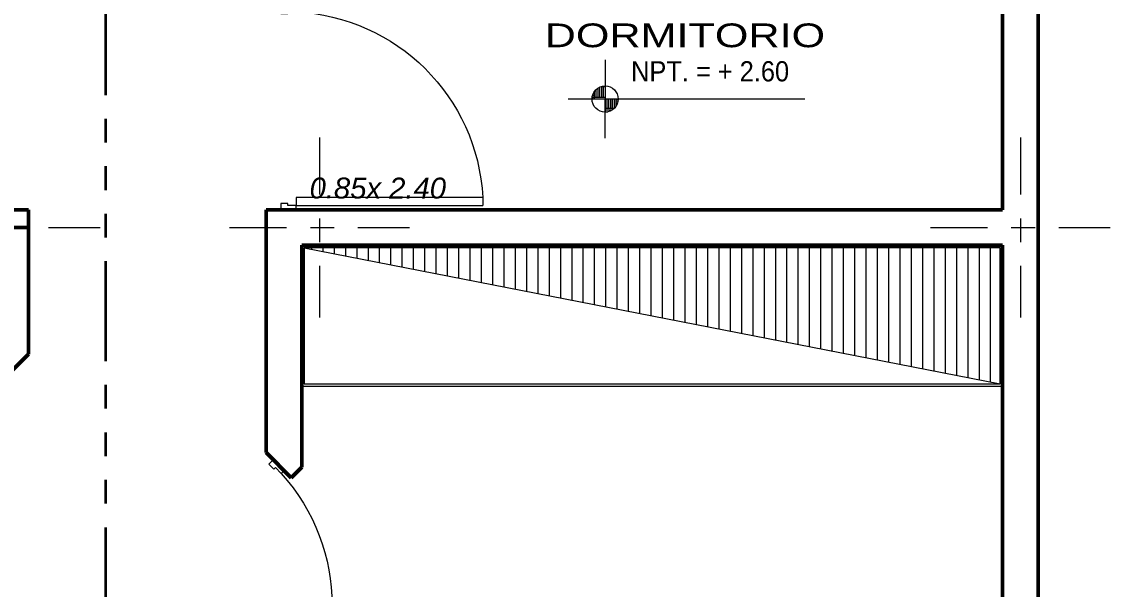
# Model space of a CAD drawing. Header units: millimetres. Extents: x 2033 to 2295, y 1536 to 1691.
# Drawn here: x 2184.936 to 2189.518, y 1553.479 to 1555.868 of the extents above; entities that cross this region are included whole.
import ezdxf

# ---------------------------------------------------------------- set-up
doc = ezdxf.new("R2010")
doc.units = ezdxf.units.MM
doc.linetypes.add('ACAD_ISO06W100', pattern=[36, 24, -3, 0, -3, 0, -3, 0, -3])
doc.linetypes.add('ACAD_ISO10W100', pattern=[18, 12, -3, 0, -3])
for name, color, linetype, lineweight in [('MUEBLES-PUERTAS', 21, 'Continuous', 9), ('muroalto', 12, 'Continuous', 50), ('PYV', 30, 'Continuous', 13), ('seccion', 130, 'Continuous', 35), ('TEXTOS', 7, 'Continuous', 5), ('UNO', 254, 'Continuous', 9)]:
    doc.layers.add(name, color=color, linetype=linetype, lineweight=lineweight)
doc.styles.add('ARDELG', font='arial.ttf', dxfattribs={"width": 0.9, "height": 0.1})
doc.styles.add('ARIAL', font='arial.ttf', dxfattribs={"width": 1.3, "height": 0.1})
doc.styles.get("Standard").update_dxf_attribs({"font": 'arial.ttf'})

# ---------------------------------------------------------------- blocks, each defined once
blk = doc.blocks.new('P')
at = {"linetype": 'Continuous'}
for p, q in [((0.06, 1), (0.02, 1)), ((0.02, 0.075), (0.02, 1)), ((0.06, 1), (0.06, 0.075)), ((0, 0), (0, 0.075)), ((0, 0.075), (0.02, 0.075)), ((0.06, 0.075), (0.02, 0.075)), ((0.02, 0.075), (0.02, 0.035)), ((0.98, 0.075), (0.98, 0.035)), ((1, 0.075), (0.98, 0.075)), ((1, 0), (1, 0.075)), ((0.03, 0), (0, 0)), ((0.02, 0.035), (0.03, 0.035)), ((0.03, 0.035), (0.03, 0)), ((0.97, 0.035), (0.97, 0)), ((0.98, 0.035), (0.97, 0.035)), ((0.97, 0), (1, 0))]:
    blk.add_line(p, q, dxfattribs=at)
blk.add_arc((0.0086, 0.0289), 0.9725, 2.7199, 86.9696, dxfattribs=at)

msp = doc.modelspace()

# ---------------------------------------------------------------- hatches: boundary and pattern name
at = {"layer": 'MUEBLES-PUERTAS', "linetype": 'Continuous'}
h = msp.add_hatch(dxfattribs=at)
h.set_pattern_fill('LINE', color=256, scale=0.015, angle=450)
h.set_pattern_definition([(90, (69.225665, -26.127014), (-0.047625, 1e-17), [])])
h.paths.add_polyline_path([(2186.1245, 1554.9173), (2189.0545, 1554.3436), (2189.0545, 1554.9173)])
at = {"layer": 'UNO', "ltscale": 0.005}
h = msp.add_hatch(dxfattribs=at)
h.set_pattern_fill('AR-PARQ1', color=21, scale=0.00015, angle=360, style=0)
h.set_pattern_definition([(90, (1998.843404, 1335.408497), (-0.04572, 0.04572), [0.04572, -0.04572]), (90, (1998.851024, 1335.408497), (-0.04572, 0.04572), [0.04572, -0.04572]), (90, (1998.858644, 1335.408497), (-0.04572, 0.04572), [0.04572, -0.04572]), (90, (1998.866264, 1335.408497), (-0.04572, 0.04572), [0.04572, -0.04572]), (90, (1998.873884, 1335.408497), (-0.04572, 0.04572), [0.04572, -0.04572]), (90, (1998.881504, 1335.408497), (-0.04572, 0.04572), [0.04572, -0.04572]), (90, (1998.889124, 1335.408497), (-0.04572, 0.04572), [0.04572, -0.04572]), (360, (1998.843404, 1335.454217), (0.04572, -0.04572), [0.04572, -0.04572]), (360, (1998.843404, 1335.461837), (0.04572, -0.04572), [0.04572, -0.04572]), (360, (1998.843404, 1335.469457), (0.04572, -0.04572), [0.04572, -0.04572]), (360, (1998.843404, 1335.477077), (0.04572, -0.04572), [0.04572, -0.04572]), (360, (1998.843404, 1335.484697), (0.04572, -0.04572), [0.04572, -0.04572]), (360, (1998.843404, 1335.492317), (0.04572, -0.04572), [0.04572, -0.04572]), (360, (1998.843404, 1335.499937), (0.04572, -0.04572), [0.04572, -0.04572])])
h.paths.add_polyline_path([(2187.3916, 1555.5431), (2187.3916, 1555.5981, 0.414214), (2187.3366, 1555.5431)])
h.paths.add_polyline_path([(2187.3916, 1555.5431), (2187.3916, 1555.4881, 0.414214), (2187.4466, 1555.5431)])

# ---------------------------------------------------------------- linework, layer by layer
at = {"layer": 'MUEBLES-PUERTAS', "linetype": 'Continuous'}
msp.add_line((2186.1245, 1554.9173), (2189.0545, 1554.3436), dxfattribs=at)
for points in [[(2189.0645, 1554.9273), (2186.1145, 1554.9273), (2186.1145, 1554.3336), (2189.0645, 1554.3336)], [(2189.0545, 1554.9173), (2186.1245, 1554.9173), (2186.1245, 1554.3436), (2189.0545, 1554.3436)]]:
    msp.add_lwpolyline(points, close=True, dxfattribs=at)
at = {"layer": 'muroalto'}
for p, q in [((2189.2145, 1558.5973), (2189.2145, 1551.2473)), ((2189.0645, 1558.4473), (2189.0645, 1555.0773)), ((2184.8145, 1555.0773), (2184.9645, 1555.0773)), ((2184.9645, 1554.469), (2184.9645, 1555.0773)), ((2185.9645, 1555.0773), (2189.0645, 1555.0773)), ((2185.9645, 1554.9273), (2185.9645, 1555.0773)), ((2184.8145, 1555.0023), (2184.9645, 1555.0023)), ((2185.9645, 1554.0548), (2185.9645, 1554.9273)), ((2186.1145, 1554.9273), (2189.0645, 1554.9273)), ((2186.1145, 1553.9927), (2186.1145, 1554.9273)), ((2189.0645, 1554.9273), (2189.0645, 1551.3973)), ((2184.0997, 1553.6043), (2184.9645, 1554.469)), ((2186.0701, 1553.9483), (2186.1145, 1553.9927))]:
    msp.add_line(p, q, dxfattribs=at)
at = {"layer": 'muroalto', "linetype": 'Continuous'}
msp.add_line((2185.9645, 1554.0548), (2186.0701, 1553.9483), dxfattribs=at)
at = {"layer": 'seccion', "linetype": 'ACAD_ISO06W100', "ltscale": 0.0175}
msp.add_line((2185.2887, 1559.3398), (2185.2887, 1549.416), dxfattribs=at)
at = {"layer": 'UNO', "ltscale": 0.005}
for p, q in [((2187.3916, 1555.7084), (2187.3916, 1555.5431)), ((2188.2317, 1555.5431), (2187.2357, 1555.5431)), ((2187.3916, 1555.3778), (2187.3916, 1555.5431))]:
    msp.add_line(p, q, dxfattribs=at)
at = {"layer": 'UNO', "linetype": 'ACAD_ISO10W100', "ltscale": 0.02}
for p, q in [((2186.1895, 1555.3806), (2186.1895, 1554.624)), ((2189.1395, 1555.3806), (2189.1395, 1554.624)), ((2184.5094, 1555.0023), (2185.266, 1555.0023)), ((2185.8112, 1555.0023), (2186.5678, 1555.0023)), ((2188.7612, 1555.0023), (2189.5178, 1555.0023))]:
    msp.add_line(p, q, dxfattribs=at)
at = {"layer": 'UNO', "ltscale": 0.005}
msp.add_circle((2187.3916, 1555.5431), 0.055, dxfattribs=at)

# ---------------------------------------------------------------- block references
at = {"layer": 'PYV', "ltscale": 0.15}
for p, xscale, yscale, zscale, rotation in [((2186.0269, 1555.0773), -0.8498895375174348, 0.8498895375174289, 0.8498895375172726, 270.0304176061679), ((2185.3935, 1553.4235), -0.8498895375174349, 0.8498895375174349, 0.8498895375174348, 224.9695869635217)]:
    msp.add_blockref('P', p, dxfattribs=dict(at, xscale=xscale, yscale=yscale, zscale=zscale, rotation=rotation))

# ---------------------------------------------------------------- texts
at = {"insert": (2186.4349, 1555.123), "char_height": 0.088, "width": 0.74437, "attachment_point": 8, "rotation": 359.966}
msp.add_mtext('{\\fArial|b0|i1|c0|p34;0.85x 2.40}', dxfattribs=at)
at = {"layer": 'TEXTOS', "ltscale": 0.005, "attachment_point": 1}
for s, insert, char_height, width, style in [('DORMITORIO', (2187.1374, 1555.8613), 0.1, 1.686, 'ARIAL'), ('NPT. = + 2.60', (2187.5009, 1555.7024), 0.085, 1, 'ARDELG')]:
    msp.add_mtext(s, dxfattribs=dict(at, insert=insert, char_height=char_height, width=width, style=style))

doc.saveas('drawing.dxf')
